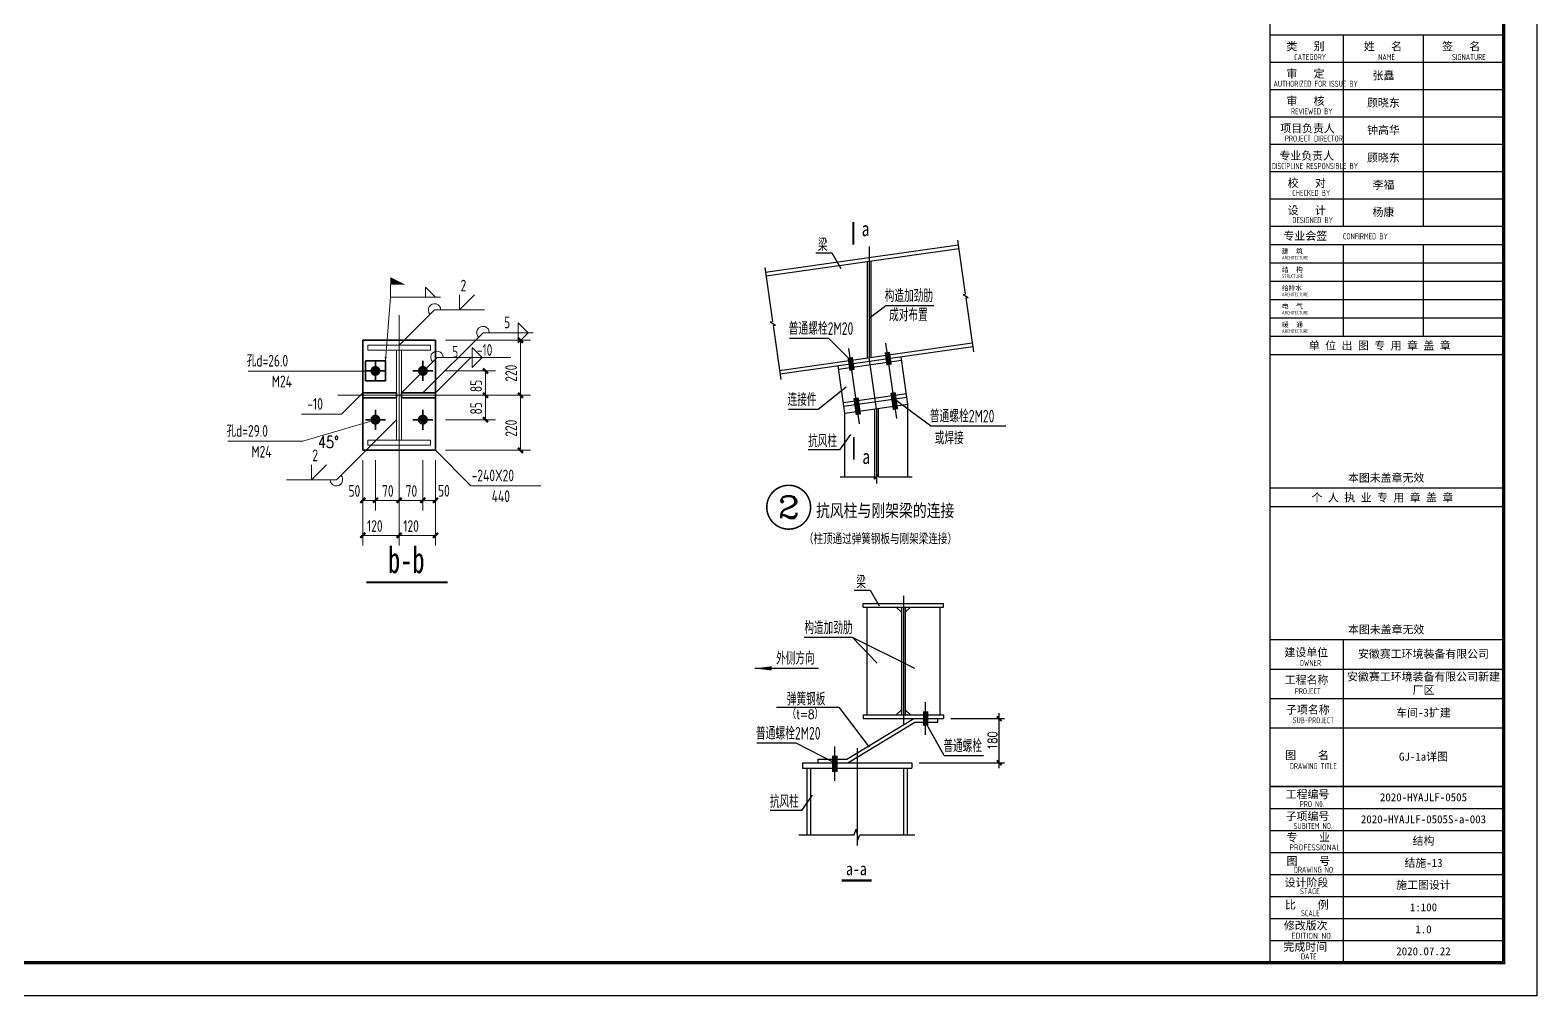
# Model space of a CAD drawing. Extents: x 2072855 to 2883818, y 17306032 to 17674225.
# Drawn here: x 2375920 to 2421102, y 17335470 to 17364432 of the extents above; entities that cross this region are included whole.
import ezdxf
from ezdxf.enums import TextEntityAlignment as Align

# ---------------------------------------------------------------- set-up
doc = ezdxf.new("R2010")
doc.units = 0
doc.header["$LTSCALE"] = 1000
doc.header["$MEASUREMENT"] = 0
doc.linetypes.add('ACAD_ISO02W100', pattern=[15, 12, -3])
doc.linetypes.add('ACAD_ISO04W100', pattern=[30.5, 24, -3, 0.5, -3])
doc.layers.get('Defpoints').update_dxf_attribs({"color": 250})
for name, color, linetype, lineweight in [('10', 7, 'Continuous', 35), ('1000', 2, 'Continuous', 35), ('尺寸标注', 9, 'Continuous', 18), ('焊缝标注', 9, 'Continuous', 18), ('编号标注', 9, 'Continuous', 18), ('螺栓孔标注', 9, 'Continuous', 18), ('钢板标注', 9, 'Continuous', 18)]:
    doc.layers.add(name, color=color, linetype=linetype, lineweight=lineweight)
for name, color, linetype in [('3T_WOOD', 21, 'Continuous'), ('PUB_TEXT', 7, 'Continuous'), ('PUB_TITLE', 4, 'Continuous'), ('TDB_中实线', 7, 'Continuous'), ('TDB_中心线', 1, 'ACAD_ISO04W100'), ('TDB_文字', 7, 'Continuous'), ('TDB_细实线', 3, 'Continuous'), ('TDB_虚线', 2, 'ACAD_ISO02W100'), ('TK', 4, 'Continuous')]:
    doc.layers.add(name, color=color, linetype=linetype)
doc.styles.add('-宋体', font='', dxfattribs={"width": 0.8})
doc.styles.add('_HZTXT', font='txt.shx', dxfattribs={"width": 0.8, "bigfont": 'hztxt.shx'})
doc.styles.add('COMP', font='COMPLEX.shx', dxfattribs={"bigfont": 'hztxt'})
doc.styles.add('hztxt', font='Pkpmeng', dxfattribs={"width": 0.7, "bigfont": 'hztxt'})
doc.styles.add('TDB-HZDX', font='simplex.shx', dxfattribs={"width": 0.8, "bigfont": 'hzdx.shx'})
doc.styles.add('TDB-仿宋', font='', dxfattribs={"width": 0.8})
doc.styles.add('TDB_文字', font='gbxwxt.shx', dxfattribs={"width": 0.8, "bigfont": 'hzdx.shx'})
doc.styles.add('TSSD_Dimension', font='Tssdeng.shx', dxfattribs={"width": 0.7, "bigfont": 'hztxt.shx'})
doc.styles.add('TSSD_REIN', font='tssdeng.shx', dxfattribs={"width": 0.7, "bigfont": 'tssdchn.shx'})
doc.styles.add('图签宋体', font='', dxfattribs={"height": 300})
doc.styles.get('-宋体').set_extended_font_data('SimSun')
doc.styles.get('TDB-仿宋').set_extended_font_data('FangSong_GB2312')
doc.styles.get('图签宋体').set_extended_font_data('NSimSun')
doc.dimstyles.new('TDB_标准', dxfattribs={"dimtxt": 250, "dimasz": 130, "dimexe": 150, "dimexo": 200, "dimgap": 60, "dimtad": 1, "dimdec": 0, "dimzin": 0, "dimdsep": 46, "dimtxsty": 'TDB-HZDX', "dimblk1": 'ARCHTICK', "dimblk2": 'ARCHTICK', "dimsah": 1, "dimcen": 0.1, "dimdle": 150, "dimclrd": 3, "dimclre": 3, "dimclrt": 7, "dimadec": 0, "dimazin": 0, "dimtfac": 0.828571, "dimtdec": 0, "dimtofl": 0, "dimtmove": 0, "dimatfit": 3, "dimldrblk": 'ARCHTICK', "dimfxl": 0, "dimtolj": 1, "dimtzin": 5, "dimarcsym": 0})

# ---------------------------------------------------------------- blocks, each defined once
blk = doc.blocks.new('GeYuanFrame_66021773', base_point=(20.09, 4.53))
at = {"layer": 'PUB_TITLE'}
for points in [[(1118.09, 235.33), (1118.09, 292.73)], [(1142.09, 235.33), (1142.09, 292.73)], [(1118.09, 202.33), (1118.09, 229.83)], [(1142.09, 202.33), (1142.09, 229.83)], [(1118.09, 14.53), (1118.09, 111.33)]]:
    blk.add_lwpolyline(points, dxfattribs=at)
at = {"layer": 'TK'}
for p, q in [((1096.09, 284.53), (1166.09, 284.53)), ((1096.09, 276.33), (1166.09, 276.33)), ((1096.09, 268.13), (1166.09, 268.13)), ((1096.09, 259.93), (1166.09, 259.93)), ((1096.09, 251.73), (1166.09, 251.73)), ((1096.09, 243.53), (1166.09, 243.53)), ((1096.09, 235.33), (1166.09, 235.33)), ((1096.09, 235.33), (1166.09, 235.33)), ((1096.09, 102.53), (1166.09, 102.53)), ((1096.09, 93.73), (1166.09, 93.73)), ((1096.09, 84.93), (1118.09, 84.93)), ((1096.09, 84.93), (1166.09, 84.93)), ((1096.09, 67.37), (1166.09, 67.37)), ((1096.09, 67.33), (1166.09, 67.33)), ((1096.09, 60.77), (1166.09, 60.77)), ((1096.09, 54.17), (1166.09, 54.17)), ((1096.09, 47.57), (1166.09, 47.57)), ((1096.09, 40.97), (1166.09, 40.97)), ((1096.09, 34.37), (1166.09, 34.37)), ((1096.09, 27.77), (1166.09, 27.77)), ((1096.09, 21.17), (1166.09, 21.17)), ((1096.09, 14.53), (1166.09, 14.53))]:
    blk.add_line(p, q, dxfattribs=at)
blk.add_lwpolyline([(20.09, 4.53), (20.09, 598.53), (1176.09, 598.53), (1176.09, 4.53)], close=True, dxfattribs=at)
at = {"layer": 'TK', "const_width": 1}
blk.add_lwpolyline([(45.09, 588.53), (1166.09, 588.53), (1166.09, 14.53), (45.09, 14.53)], close=True, dxfattribs=at)
at = {"layer": 'TK'}
for points, const_width in [([(1096.09, 588.53), (1096.09, 14.53)], 0.4), ([(1096.09, 292.73), (1166.09, 292.73)], 0.35), ([(1096.09, 292.73), (1166.09, 292.73)], 0.35), ([(1096.09, 235.33), (1166.09, 235.33)], 0.35), ([(1096.09, 202.33), (1166.09, 202.33)], 0.35), ([(1096.09, 156.83), (1166.09, 156.83)], 0.35), ([(1096.09, 111.33), (1166.09, 111.33)], 0.35), ([(1096.09, 67.37), (1166.09, 67.37)], 0.35)]:
    blk.add_lwpolyline(points, dxfattribs=dict(at, const_width=const_width))
for points in [[(1096.09, 292.73), (1166.09, 292.73)], [(1096.09, 235.33), (1166.09, 235.33)], [(1096.09, 229.83), (1166.09, 229.83)], [(1096.09, 224.33), (1166.09, 224.33)], [(1096.09, 218.83), (1166.09, 218.83)], [(1096.09, 213.33), (1166.09, 213.33)], [(1096.09, 207.83), (1166.09, 207.83)], [(1096.09, 202.33), (1166.09, 202.33)], [(1096.09, 196.83), (1166.09, 196.83)], [(1096.09, 151.33), (1166.09, 151.33)]]:
    blk.add_lwpolyline(points, dxfattribs=at)
at = {"layer": 'TK', "style": '图签宋体'}
for s, height, p in [('类   别', 2.4, (1100.97, 288.09)), ('姓   名', 2.4, (1124.2, 288.09)), ('签   名', 2.4, (1147.68, 288.09)), ('审   定', 2.4, (1100.97, 279.89)), ('审   核', 2.4, (1100.97, 271.69)), ('项目负责人', 2.4, (1099.13, 263.49)), ('专业负责人', 2.4, (1098.89, 255.29)), ('校   对', 2.4, (1101.38, 247.09)), ('设   计', 2.4, (1101.36, 238.89)), ('专业会签', 2.4, (1100.12, 231.24)), ('建  筑', 1.44, (1099.61, 227.11)), ('结  构', 1.44, (1099.61, 221.61)), ('给排水', 1.44, (1099.61, 216.11)), ('电  气', 1.44, (1099.61, 210.61)), ('暖  通', 1.44, (1099.61, 205.11)), ('单 位 出 图 专 用 章 盖 章', 2.4, (1107.72, 198.35)), ('本图未盖章无效', 2.4, (1119.43, 158.7)), ('个 人 执 业 专 用 章 盖 章', 2.4, (1108.52, 152.77)), ('本图未盖章无效', 2.4, (1119.43, 113.2)), ('建设单位', 2.4, (1100.39, 106.33)), ('工程名称', 2.4, (1100.47, 98.12)), ('子项名称', 2.4, (1100.85, 89.14)), ('图    名', 2.4, (1100.63, 75.5)), ('工程编号', 2.4, (1100.77, 63.77)), ('子项编号', 2.4, (1100.77, 57.19)), ('专    业', 2.4, (1101.01, 50.88)), ('图    号', 2.4, (1101.02, 43.77)), ('设计阶段', 2.4, (1100.45, 37.32)), ('比    例', 2.4, (1100.59, 30.63)), ('修改版次', 2.4, (1100.24, 24.41)), ('完成时间', 2.4, (1100.11, 18.02))]:
    blk.add_text(s, height=height, dxfattribs=at).set_placement(p)
at = {"layer": 'TK', "style": 'TSSD_REIN'}
for s, height, width, p in [('CATEGORY', 1.8, 0.7, (1103.32, 285.17)), ('NAME', 1.8, 0.7, (1128.51, 285.17)), ('SIGNATURE', 1.8, 0.7, (1150.66, 285.17)), ('AUTHORIZED FOR ISSUE BY', 1.8, 0.7, (1097.12, 277.17)), ('REVIEWED BY', 1.8, 0.7, (1102.36, 268.91)), ('PROJECT DIRECTOR', 1.8, 0.7, (1100.55, 260.74)), ('DISCIPLINE RESPONSIBLE BY', 1.8, 0.7, (1096.57, 252.48)), ('CHECKED BY', 1.8, 0.7, (1102.75, 244.44)), ('DESIGNED BY', 1.8, 0.7, (1102.76, 236.27)), ('CONFIRMED BY', 1.8, 0.7, (1117.94, 231.42)), ('ARCHITECTURE', 1.08, 0.7, (1099.65, 225.34)), ('STRUCTURE', 1.08, 0.7, (1099.65, 219.84)), ('ARCHITECTURE', 1.08, 0.7, (1099.65, 214.34)), ('ARCHITECTURE', 1.08, 0.7, (1099.65, 208.84)), ('ARCHITECTURE', 1.08, 0.7, (1099.65, 203.34)), ('OWNER', 1.8, 0.7, (1104.98, 103.48)), ('PROJECT', 1.8, 0.7, (1103.52, 95.02)), ('SUB-PROJECT', 1.8, 0.7, (1102.86, 86.3)), ('DRAWING TITLE', 1.8, 0.7, (1101.97, 72.53)), ('PRO N0.', 1.8, 0.7, (1105.01, 61.15)), ('SUBITEM NO.', 1.8, 0.7, (1103.15, 54.58)), ('PROFESSIONAL', 1.8, 0.8, (1101.88, 48.15)), ('DRAWING NO.', 1.8, 0.7, (1103.19, 41.45)), ('STAGE', 1.8, 0.7, (1105.09, 35.03)), ('SCALE', 1.8, 0.7, (1105.38, 28.42)), ('EDITION NO.', 1.8, 0.8, (1102.53, 21.64)), ('DATE', 1.8, 0.7, (1105.33, 15.45))]:
    blk.add_text(s, height=height, dxfattribs=dict(at, width=width)).set_placement(p)
at = {"layer": 'TK', "char_height": 2.4, "attachment_point": 5, "style": '图签宋体'}
for s, insert, width in [('张矗', (1130.09, 280.4), 24), ('顾晓东', (1130.09, 272.23), 24), ('钟高华', (1130.09, 264.03), 24), ('顾晓东', (1130.09, 255.76), 24), ('李福', (1130.09, 247.63), 24), ('杨康', (1130.09, 239.43), 24), ('安徽赛工环境装备有限公司', (1142.09, 106.93), 48), ('安徽赛工环境装备有限公司新建厂区', (1142.09, 98.13), 48), ('车间-3扩建', (1142.09, 89.33), 48), ('GJ-1a详图', (1142.09, 76.13), 48), ('2020-HYAJLF-0505', (1142.09, 64.07), 48), ('2020-HYAJLF-0505S-a-003', (1142.09, 57.47), 48), ('结构', (1142.09, 50.87), 48), ('结施-13', (1142.09, 44.27), 48), ('施工图设计', (1142.09, 37.67), 48), ('1:100', (1142.09, 31.07), 48), ('1.0', (1142.09, 24.47), 48), ('2020.07.22', (1142.09, 17.88), 48)]:
    blk.add_mtext(s, dxfattribs=dict(at, insert=insert, width=width))
blk = doc.blocks.new('_ArchTick')
at = {"color": 0, "linetype": 'ByBlock', "const_width": 0.4}
blk.add_lwpolyline([(-0.5, -0.5), (0.5, 0.5)], dxfattribs=at)
blk = doc.blocks.new('*D10')
at = {"layer": 'Defpoints', "color": 0}
for p in [(-423824, 189344), (-422289, 189344), (-424702, 188125)]:
    blk.add_point(p, dxfattribs=at)
at = {"layer": 'TDB_细实线', "color": 3, "lineweight": -2}
for p, q in [((-423624, 189344), (-422139, 189344)), ((-422289, 187975), (-422289, 189494)), ((-424502, 188125), (-422139, 188125))]:
    blk.add_line(p, q, dxfattribs=at)
at = {"layer": 'TDB_细实线', "color": 3, "lineweight": -2, "xscale": 130, "yscale": 130, "zscale": 130}
for p, rotation in [((-422289, 189344), 90), ((-422289, 188125), 270)]:
    blk.add_blockref('_ArchTick', p, dxfattribs=dict(at, rotation=rotation))
at = {"layer": 'TDB_细实线', "color": 7, "insert": (-422474, 188734), "char_height": 250, "attachment_point": 5, "rotation": 90, "style": 'TDB-HZDX'}
blk.add_mtext('\\A1;180', dxfattribs=at)
blk = doc.blocks.new('_INDEX1')
at = {"const_width": 0.035}
blk.add_lwpolyline([(-0.5, 0, 1), (0.5, 0, 1)], format="xyb", close=True, dxfattribs=at)
at = {"style": 'COMP', "width": 2.333333}
blk.add_attdef('1', text='', height=0.5, dxfattribs=at).set_placement((-0.25, -0.25), (0.25, -0.25), align=Align.FIT)
blk = doc.blocks.new('435434534534')
at = {"layer": 'TDB_中实线'}
for p, q in [((-428737.1, 201659.8), (-423418.4, 202419.1)), ((-428723, 201560.8), (-423404.3, 202320.1)), ((-425928.8, 201959.7), (-425928.8, 199299.1)), ((-425828.8, 201974), (-425828.8, 199313.3)), ((-428350.7, 198953.3), (-423032, 199712.6)), ((-428336.6, 198854.3), (-423017.9, 199613.6)), ((-424836.3, 198216.8), (-424995.4, 199331.3)), ((-426574.7, 197968.6), (-426733.8, 199083.1)), ((-426588.8, 198067.6), (-424850.5, 198315.8)), ((-426574.7, 197968.6), (-424836.3, 198216.8)), ((-426546.4, 197770.6), (-426574.7, 197968.6)), ((-426546.4, 197770.6), (-424808.1, 198018.8)), ((-424808.1, 198018.8), (-424836.3, 198216.8)), ((-424808.1, 196012.4), (-424808.1, 198018.8)), ((-426546.4, 196012.4), (-426546.4, 197770.6)), ((-426044.4, 192521.1), (-423824.1, 192521.1)), ((-426044.4, 192421.1), (-426044.4, 192521.1)), ((-423824.1, 192421.1), (-423824.1, 192521.1)), ((-426044.4, 192421.1), (-423824.1, 192421.1)), ((-425944.4, 192421.1), (-425944.4, 189444.2)), ((-424984.3, 192277.2), (-425128.2, 192421.1)), ((-424984.3, 192421.1), (-424984.3, 189444.2)), ((-424884.3, 192421.1), (-424884.3, 189444.2)), ((-424884.3, 192277.2), (-424740.4, 192421.1)), ((-423924.1, 192421.1), (-423924.1, 189444.2)), ((-424984.3, 189588.1), (-425128.2, 189444.2)), ((-424884.3, 189588.1), (-424740.4, 189444.2)), ((-426498.1, 188224.5), (-424646.1, 189344.2)), ((-426470.2, 188124.5), (-424618.2, 189244.2)), ((-426044.4, 189444.2), (-423824.1, 189444.2)), ((-426044.4, 189444.2), (-426044.4, 189344.2)), ((-426044.4, 189344.2), (-423824.1, 189344.2)), ((-424618.2, 189244.2), (-423985.1, 189244.2)), ((-423985.1, 189244.2), (-423985.1, 189344.2)), ((-423824.1, 189444.2), (-423824.1, 189344.2)), ((-427721.5, 188124.5), (-424701.5, 188124.5)), ((-427721.5, 188124.5), (-427721.5, 187974.5)), ((-427721.5, 187974.5), (-424701.5, 187974.5)), ((-427596, 187974.5), (-427596, 186139.1)), ((-427496, 187974.5), (-427496, 186139.1)), ((-427297.1, 188224.5), (-426498.1, 188224.5)), ((-427297.1, 188224.5), (-427297.1, 188124.5)), ((-424927, 187974.5), (-424927, 186139.1)), ((-424827, 187974.5), (-424827, 186139.1)), ((-424701.5, 188124.5), (-424701.5, 187974.5))]:
    blk.add_line(p, q, dxfattribs=at)
for points, const_width in [([(-426315.3, 203043.6), (-426315.3, 203043.6), (-426315.3, 202418.5)], 50), ([(-426301.5, 197117.7), (-426301.5, 197117.7), (-426301.5, 196492.7)], 50), ([(-426638.3, 184876.9), (-425805.5, 184876.9)], 60)]:
    blk.add_lwpolyline(points, dxfattribs=dict(at, const_width=const_width))
at = {"layer": 'TDB_中心线', "ltscale": 30}
for p, q in [((-425878.8, 202367.4), (-425878.8, 199306.2)), ((-426140.1, 197482.4), (-426436.8, 199560.2)), ((-425116.6, 197622), (-425414.1, 199706.2)), ((-425677.3, 197894.7), (-425878.8, 199306.2)), ((-425677.3, 197894.7), (-425677.3, 195835.7)), ((-424934.3, 192733.1), (-424934.3, 189198.2)), ((-424319.9, 188893.3), (-424319.9, 189796.6)), ((-426825.9, 187622.1), (-426825.9, 188576.9)), ((-426211.5, 188525.1), (-426211.5, 185841.3))]:
    blk.add_line(p, q, dxfattribs=at)
at = {"layer": 'TDB_细实线'}
for p, q in [((-423437, 202549), (-423224.4, 201059.8)), ((-427346.6, 202198.6), (-426911.5, 202198.6)), ((-426911.5, 202198.6), (-426662.8, 201763.6)), ((-428755.7, 201789.6), (-428543.1, 200300.5)), ((-423287.5, 201050.8), (-423224.4, 201059.8)), ((-423287.5, 201050.8), (-423145.9, 200961.9)), ((-423209.1, 200952.9), (-423145.9, 200961.9)), ((-423209.1, 200952.9), (-422996.5, 199463.7)), ((-425878.8, 200395.8), (-425422.2, 200743.2)), ((-425422.2, 200743.2), (-424089.6, 200743.2)), ((-428606.2, 200291.5), (-428543.1, 200300.5)), ((-428606.2, 200291.5), (-428464.6, 200202.6)), ((-428527.8, 200193.6), (-428464.6, 200202.6)), ((-428527.8, 200193.6), (-428315.2, 198704.4)), ((-428075.7, 199840.7), (-426996.6, 199840.7)), ((-426996.6, 199840.7), (-426390.1, 199233.2)), ((-427289.5, 197879.2), (-426508.9, 198501.8)), ((-424181.5, 197422.4), (-425194.2, 198165.7)), ((-428103.8, 197879.2), (-427289.5, 197879.2)), ((-426682.7, 196757.3), (-426387.8, 197181.7)), ((-424181.5, 197422.4), (-422105, 197422.4)), ((-426682.7, 196757.3), (-427556.7, 196757.3)), ((-426674.1, 196012.4), (-425731.3, 196012.4)), ((-425731.3, 195948.5), (-425623.3, 196076.2)), ((-425731.3, 195948.5), (-425731.3, 196012.4)), ((-425623.3, 196012.4), (-425623.3, 196076.2)), ((-425623.3, 196012.4), (-424688.7, 196012.4)), ((-426288.7, 192888.9), (-425853.6, 192888.9)), ((-425853.6, 192888.9), (-425605, 192453.8)), ((-426341.6, 191581.5), (-427674.1, 191581.5)), ((-424621.9, 190730.6), (-426341.6, 191581.5)), ((-425653.2, 190870.4), (-426341.6, 191581.5)), ((-427279.9, 190729.1), (-429032.1, 190729.1)), ((-428437.1, 189655.7), (-426715, 189655.4)), ((-426715, 189655.4), (-425881.8, 188553.1)), ((-423804.1, 188322.4), (-424319.9, 189244.2)), ((-428978.9, 188671.1), (-427899.7, 188671.1)), ((-427899.7, 188671.1), (-426825.9, 188124.5)), ((-423804.1, 188322.4), (-422725, 188322.4)), ((-427737.6, 186806.2), (-427442.7, 187230.6)), ((-427737.6, 186806.2), (-428611.6, 186806.2)), ((-426287.1, 186139.1), (-426240.3, 186290.4)), ((-426240.3, 186290.4), (-426189.3, 186001.6)), ((-427814.8, 186139.1), (-426287.1, 186139.1)), ((-426189.3, 186001.6), (-426133.1, 186138.2)), ((-426133.1, 186138.2), (-424613.7, 186138.2))]:
    blk.add_line(p, q, dxfattribs=at)
at = {"layer": 'TDB_细实线', "const_width": 150}
for points in [[(-426350.3, 198954.8), (-426401.1, 199310.3)], [(-425327.7, 199100.8), (-425378.5, 199456.3)], [(-425152.3, 197871.9), (-425219.3, 198341.8)], [(-426175.8, 197732.3), (-426242, 198195.8)], [(-424319.9, 189145.7), (-424319.9, 189544.2)], [(-426825.9, 187874.5), (-426825.9, 188324.5)]]:
    blk.add_lwpolyline(points, dxfattribs=at)
at = {"layer": 'TDB_细实线'}
blk.add_lwpolyline([(-428564.1, 190729.1, 117, 0, 0), (-429032.1, 190729.1, 0, 0, 0)], format="xyseb", dxfattribs=at)
at = {"layer": 'TDB_虚线', "ltscale": 300}
for p, q in [((-426719.7, 198984.1), (-424981.3, 199232.3)), ((-425627.3, 197901.9), (-425627.3, 196071.4)), ((-425727.3, 197887.6), (-425727.3, 195953.3))]:
    blk.add_line(p, q, dxfattribs=at)
at = {"layer": 'PUB_TEXT'}
ref = blk.add_blockref('_INDEX1', (-428098.2, 195176.8), dxfattribs=dict(at, xscale=1209.600000000093, yscale=1209.599999999977, zscale=1209.6))
ref.add_attrib('1', '2', dxfattribs={"layer": '0', "height": 604.8, "style": 'COMP', "width": 1.5}).set_placement((-428400.6, 194874.4), (-427795.8, 194874.4), align=Align.FIT)
at = {"layer": 'TDB_中实线', "style": 'TDB_文字', "width": 0.8}
blk.add_text('（柱顶通过弹簧钢板与刚架梁连接）', height=300, dxfattribs=at).set_placement((-427677.8, 194155.3))
at = {"layer": 'TDB_文字'}
for s, height, style, width, p in [('a', 400, 'TDB-仿宋', 0.8, (-426086.4, 202660)), ('梁', 350, 'TDB-HZDX', 0.8, (-427290.9, 202243.5)), ('构造加劲肋', 350, 'TDB-HZDX', 0.8, (-425447.1, 200836.5)), ('成对布置', 350, 'TDB-HZDX', 0.8, (-425327.2, 200309.3)), ('普通螺栓2M20', 350, 'TSSD_REIN', 0.7, (-428100.6, 199933.9)), ('连接件', 350, 'TDB-HZDX', 0.8, (-428128.8, 197972.4)), ('普通螺栓2M20', 350, 'TSSD_Dimension', 0.7, (-424206.4, 197515.6)), ('抗风柱', 350, 'TDB-HZDX', 0.8, (-427562.4, 196831.3)), ('或焊接', 350, 'TDB-HZDX', 0.8, (-424068.4, 196913.3)), ('a', 400, 'TDB-仿宋', 0.8, (-426068.4, 196370.9)), ('抗风柱与刚架梁的连接', 350, 'TDB-仿宋', 0.8, (-427345, 194910.1)), ('梁', 350, 'TDB-HZDX', 0.8, (-426233.1, 192933.7)), ('构造加劲肋', 350, 'TDB-HZDX', 0.8, (-427665.9, 191674.7)), ('外侧方向', 350, 'TDB-HZDX', 0.8, (-428446.2, 190833.7)), ('弹簧钢板', 350, 'TDB-HZDX', 0.8, (-428149.4, 189709.4)), ('（t=8）', 250, 'TDB-HZDX', 0.8, (-428149.4, 189339.1)), ('普通螺栓2M20', 350, 'TSSD_Dimension', 0.7, (-429003.8, 188764.3)), ('普通螺栓', 350, 'TDB-HZDX', 0.8, (-423829, 188415.7)), ('抗风柱', 350, 'TDB-HZDX', 0.8, (-428617.3, 186880.2)), ('a-a', 350, 'TDB-仿宋', 0.8, (-426515.8, 185022.5))]:
    blk.add_text(s, height=height, dxfattribs=dict(at, style=style, width=width)).set_placement(p)
at = {"layer": 'TDB_细实线'}
dim = blk.add_linear_dim(base=(-422289.1, 189344.2), p1=(-424701.5, 188124.5), p2=(-423824.1, 189344.2), angle=90, text='180', dimstyle='TDB_标准', dxfattribs=at)
dim.commit()
dim.dimension.update_dxf_attribs({"geometry": '*D10', "text_midpoint": (-422474.1, 188734.4)})

msp = doc.modelspace()

# ---------------------------------------------------------------- linework, layer by layer
at = {"layer": '10'}
for p, q in [((2386273.5, 17353912.3), (2386273.5, 17354512.3)), ((2387698.5, 17353912.3), (2387698.5, 17354512.3)), ((2385973.5, 17354212.3), (2386573.5, 17354212.3)), ((2387398.5, 17354212.3), (2387998.5, 17354212.3)), ((2386273.5, 17352449.8), (2386273.5, 17353049.8)), ((2387698.5, 17352449.8), (2387698.5, 17353049.8)), ((2385973.5, 17352749.8), (2386573.5, 17352749.8)), ((2387398.5, 17352749.8), (2387998.5, 17352749.8))]:
    msp.add_line(p, q, dxfattribs=at)
at = {"layer": '10', "const_width": 150}
for points in [[(2386348.5, 17354212.3, 1), (2386198.5, 17354212.3, 1), (2386348.5, 17354212.3, 1)], [(2387773.5, 17354212.3, 1), (2387623.5, 17354212.3, 1), (2387773.5, 17354212.3, 1)], [(2386348.5, 17352749.8, 1), (2386198.5, 17352749.8, 1), (2386348.5, 17352749.8, 1)], [(2387773.5, 17352749.8, 1), (2387623.5, 17352749.8, 1), (2387773.5, 17352749.8, 1)]]:
    msp.add_lwpolyline(points, format="xyb", close=True, dxfattribs=at)
at = {"layer": '10', "const_width": 67.5}
msp.add_lwpolyline([(2386006.8, 17347871.5), (2388436.8, 17347871.5)], dxfattribs=at)
at = {"layer": '1000'}
for p, q in [((2388073.5, 17355131.1), (2385898.5, 17355131.1)), ((2385898.5, 17355131.1), (2385898.5, 17351831.1)), ((2388073.5, 17351831.1), (2388073.5, 17355131.1)), ((2386573.5, 17354512.3), (2385973.5, 17354512.3)), ((2385973.5, 17354512.3), (2385973.5, 17353912.3)), ((2386573.5, 17353912.3), (2386573.5, 17354512.3)), ((2385973.5, 17353912.3), (2386573.5, 17353912.3)), ((2386911, 17353556.1), (2385898.5, 17353556.1)), ((2385898.5, 17353556.1), (2385898.5, 17353406.1)), ((2385898.5, 17353406.1), (2386911, 17353406.1)), ((2386911, 17353406.1), (2386911, 17353556.1)), ((2388073.5, 17353556.1), (2387061, 17353556.1)), ((2387061, 17353556.1), (2387061, 17353406.1)), ((2387061, 17353406.1), (2388073.5, 17353406.1)), ((2388073.5, 17353406.1), (2388073.5, 17353556.1)), ((2385898.5, 17351831.1), (2388073.5, 17351831.1))]:
    msp.add_line(p, q, dxfattribs=at)
at = {"layer": '尺寸标注', "color": 3}
for p, q in [((2387923.5, 17354981.1), (2386048.5, 17354981.1)), ((2386048.5, 17354981.1), (2386048.5, 17354831.1)), ((2386048.5, 17354831.1), (2387923.5, 17354831.1)), ((2386911, 17352131.1), (2386911, 17354831.1)), ((2387061, 17352131.1), (2387061, 17354831.1)), ((2387923.5, 17354831.1), (2387923.5, 17354981.1)), ((2387923.5, 17352131.1), (2386048.5, 17352131.1)), ((2386048.5, 17352131.1), (2386048.5, 17351981.1)), ((2387923.5, 17351981.1), (2387923.5, 17352131.1)), ((2386048.5, 17351981.1), (2387923.5, 17351981.1))]:
    msp.add_line(p, q, dxfattribs=at)
at = {"layer": '尺寸标注', "color": 0}
for p, q in [((2388373.5, 17355131.1), (2390923.5, 17355131.1)), ((2390623.5, 17353481.1), (2390623.5, 17355131.1)), ((2388373.5, 17354212.3), (2389873.5, 17354212.3)), ((2389573.5, 17353481.1), (2389573.5, 17354212.3)), ((2388373.5, 17353481.1), (2389873.5, 17353481.1)), ((2388373.5, 17353481.1), (2389873.5, 17353481.1)), ((2388373.5, 17353481.1), (2390923.5, 17353481.1)), ((2388373.5, 17353481.1), (2390923.5, 17353481.1)), ((2389573.5, 17352749.8), (2389573.5, 17353481.1)), ((2390623.5, 17351831.1), (2390623.5, 17353481.1)), ((2388373.5, 17352749.8), (2389873.5, 17352749.8)), ((2388373.5, 17351831.1), (2390923.5, 17351831.1)), ((2385898.5, 17351531.1), (2385898.5, 17350031.1)), ((2385898.5, 17351531.1), (2385898.5, 17348981.1)), ((2386273.5, 17351531.1), (2386273.5, 17350031.1)), ((2386273.5, 17351531.1), (2386273.5, 17350031.1)), ((2386986, 17351531.1), (2386986, 17350031.1)), ((2386986, 17351531.1), (2386986, 17350031.1)), ((2386986, 17351531.1), (2386986, 17348981.1)), ((2386986, 17351531.1), (2386986, 17348981.1)), ((2387698.5, 17351531.1), (2387698.5, 17350031.1)), ((2387698.5, 17351531.1), (2387698.5, 17350031.1)), ((2388073.5, 17351531.1), (2388073.5, 17350031.1)), ((2388073.5, 17351531.1), (2388073.5, 17348981.1)), ((2385898.5, 17350331.1), (2386273.5, 17350331.1)), ((2386273.5, 17350331.1), (2386986, 17350331.1)), ((2386986, 17350331.1), (2387698.5, 17350331.1)), ((2387698.5, 17350331.1), (2388073.5, 17350331.1)), ((2385898.5, 17349281.1), (2386986, 17349281.1)), ((2386986, 17349281.1), (2388073.5, 17349281.1))]:
    msp.add_line(p, q, dxfattribs=at)
at = {"layer": '尺寸标注', "color": 0, "const_width": 67.5}
for points in [[(2390548.5, 17355206.1), (2390698.5, 17355056.1)], [(2389498.5, 17354287.3), (2389648.5, 17354137.3)], [(2389498.5, 17353556.1), (2389648.5, 17353406.1)], [(2389498.5, 17353556.1), (2389648.5, 17353406.1)], [(2390548.5, 17353556.1), (2390698.5, 17353406.1)], [(2390548.5, 17353556.1), (2390698.5, 17353406.1)], [(2389498.5, 17352824.8), (2389648.5, 17352674.8)], [(2390548.5, 17351906.1), (2390698.5, 17351756.1)], [(2385823.5, 17350256.1), (2385973.5, 17350406.1)], [(2386198.5, 17350256.1), (2386348.5, 17350406.1)], [(2386198.5, 17350256.1), (2386348.5, 17350406.1)], [(2386911, 17350256.1), (2387061, 17350406.1)], [(2386911, 17350256.1), (2387061, 17350406.1)], [(2387623.5, 17350256.1), (2387773.5, 17350406.1)], [(2387623.5, 17350256.1), (2387773.5, 17350406.1)], [(2387998.5, 17350256.1), (2388148.5, 17350406.1)], [(2385823.5, 17349206.1), (2385973.5, 17349356.1)], [(2386911, 17349206.1), (2387061, 17349356.1)], [(2386911, 17349206.1), (2387061, 17349356.1)], [(2387998.5, 17349206.1), (2388148.5, 17349356.1)]]:
    msp.add_lwpolyline(points, dxfattribs=at)
at = {"layer": '焊缝标注', "color": 0}
for p, q in [((2386723, 17356420.8), (2386723, 17356795.8)), ((2387773, 17356720.8), (2388073, 17356420.8)), ((2387773, 17356420.8), (2387773, 17356720.8)), ((2386573.5, 17354512.3), (2386723, 17356420.8)), ((2386723, 17356420.8), (2388223, 17356420.8)), ((2388797.1, 17356041.3), (2388797.1, 17356491.3)), ((2388797.1, 17356041.3), (2389247.1, 17356491.3)), ((2386986, 17354981.1), (2388047.1, 17356041.3)), ((2388047.1, 17356041.3), (2389547.1, 17356041.3)), ((2390552.3, 17355658.5), (2390852.3, 17355358.5)), ((2390552.3, 17355358.5), (2390552.3, 17355658.5)), ((2387698.5, 17353556.1), (2389502.3, 17355358.5)), ((2389502.3, 17355358.5), (2391002.3, 17355358.5)), ((2390552.3, 17355058.5), (2390852.3, 17355358.5)), ((2390552.3, 17355358.5), (2390552.3, 17355058.5)), ((2389172.1, 17354916.3), (2389472.1, 17354616.3)), ((2389172.1, 17354616.3), (2389172.1, 17354916.3)), ((2387061, 17353556.1), (2388122.1, 17354616.3)), ((2388122.1, 17354616.3), (2389622.1, 17354616.3)), ((2389172.1, 17354316.3), (2389472.1, 17354616.3)), ((2389172.1, 17354616.3), (2389172.1, 17354316.3)), ((2386911, 17352749.8), (2385104.3, 17350950.3)), ((2384354.3, 17350950.3), (2384354.3, 17351400.3)), ((2384354.3, 17350950.3), (2384804.3, 17351400.3)), ((2385104.3, 17350950.3), (2383604.3, 17350950.3))]:
    msp.add_line(p, q, dxfattribs=at)
for centre, start, end in [((2388047.1, 17356041.3), 0, 224.97719), ((2389502.3, 17355358.5), 0, 224.97719), ((2388122.1, 17354616.3), 0, 224.97719), ((2385104.3, 17350950.3), 180, 44.88595)]:
    msp.add_arc(centre, 187.5, start, end, dxfattribs=at)
for points in [[(2386723, 17356795.8), (2387173, 17356795.8), (2386723, 17357020.8)], [(2386986, 17354981.1), (2387108, 17355071.2), (2387076.2, 17355103)], [(2386573.5, 17354512.3), (2386614.2, 17354626.1), (2386550.4, 17354629.1)], [(2387061, 17353556.1), (2387183, 17353646.2), (2387151.2, 17353678)], [(2387698.5, 17353556.1), (2387820.5, 17353646.2), (2387788.7, 17353678)], [(2386911, 17352749.8), (2386788.8, 17352659.9), (2386820.6, 17352628)]]:
    msp.add_solid(points, dxfattribs=at)
at = {"layer": '编号标注', "color": 0}
for p, q in [((2386986, 17351081.1), (2386986, 17355881.1)), ((2385148.5, 17353481.1), (2388823.5, 17353481.1))]:
    msp.add_line(p, q, dxfattribs=at)
at = {"layer": '螺栓孔标注', "color": 0}
for p, q in [((2386273.5, 17354204.8), (2382461.2, 17354209.1)), ((2386273.5, 17352749.8), (2384102.1, 17352103)), ((2384102.1, 17352103), (2381852.1, 17352103))]:
    msp.add_line(p, q, dxfattribs=at)
at = {"layer": '螺栓孔标注', "color": 0, "const_width": 15}
for points in [[(2386281, 17354212.3, 1), (2386266, 17354212.3, 1), (2386281, 17354212.3, 1)], [(2386281, 17352749.8, 1), (2386266, 17352749.8, 1), (2386281, 17352749.8, 1)]]:
    msp.add_lwpolyline(points, format="xyb", close=True, dxfattribs=at)
at = {"layer": '钢板标注', "color": 0}
for p, q in [((2388073.5, 17353556.1), (2389134.6, 17354616.3)), ((2389134.6, 17354616.3), (2390334.6, 17354616.3)), ((2385898.5, 17353556.1), (2385252.9, 17352913.1)), ((2385252.9, 17352913.1), (2384052.9, 17352913.1)), ((2388073.5, 17351831.1), (2389131.2, 17350767.5)), ((2389131.2, 17350767.5), (2391231.2, 17350767.5))]:
    msp.add_line(p, q, dxfattribs=at)
at = {"layer": '钢板标注', "color": 0, "const_width": 15}
for points in [[(2385906, 17353556.1, 1), (2385891, 17353556.1, 1), (2385906, 17353556.1, 1)], [(2388081, 17353556.1, 1), (2388066, 17353556.1, 1), (2388081, 17353556.1, 1)], [(2388081, 17351831.1, 1), (2388066, 17351831.1, 1), (2388081, 17351831.1, 1)]]:
    msp.add_lwpolyline(points, format="xyb", close=True, dxfattribs=at)

# ---------------------------------------------------------------- block references
at = {"xscale": 1.086750000715256, "yscale": 1.086750000715256, "zscale": 1.086749999999995}
msp.add_blockref('435434534534', (2863902.8, 17138016.2), dxfattribs=at)
at = {"layer": '3T_WOOD', "xscale": 100, "yscale": 100, "zscale": 100}
msp.add_blockref('GeYuanFrame_66021773', (2305502.1, 17335470.1), dxfattribs=at)

# ---------------------------------------------------------------- texts
at = {"layer": 'PUB_TEXT', "style": '-宋体', "width": 0.650894}
msp.add_text('b-b', height=787.5, dxfattribs=at).set_placement((2386654.8, 17348149.8), (2387748.3, 17348149.8), align=Align.FIT)
at = {"layer": '尺寸标注', "color": 0, "style": 'hztxt', "width": 0.75}
for s, p in [('220', (2390518.5, 17353886.1)), ('85', (2389468.5, 17353576.7)), ('85', (2389468.5, 17352905.5)), ('220', (2390518.5, 17352236.1))]:
    msp.add_text(s, height=350, rotation=90, dxfattribs=at).set_placement(p)
for s, p in [('50', (2385466.1, 17350438.1)), ('70', (2386472.5, 17350436.1)), ('70', (2387179.8, 17350436.1)), ('50', (2388150.2, 17350442.4)), ('120', (2386022.2, 17349386.1)), ('120', (2387109.7, 17349386.1))]:
    msp.add_text(s, height=350, dxfattribs=at).set_placement(p)
at = {"layer": '焊缝标注', "color": 0}
for s, style, width, p in [('2', 'hztxt', 0.75, (2388827.1, 17356596.3)), ('5', 'hztxt', 0.75, (2390132.3, 17355493.5)), ('5', 'hztxt', 0.75, (2388575.2, 17354611.9)), ('45°', '_HZTXT', 0.8, (2384552.8, 17351901.5)), ('2', 'hztxt', 0.75, (2384384.3, 17351505.3))]:
    msp.add_text(s, height=350, dxfattribs=dict(at, style=style, width=width)).set_placement(p)
at = {"layer": '螺栓孔标注', "color": 0, "style": 'hztxt', "width": 0.75}
for s, p in [('孔d=26.0', (2382416.2, 17354344.1)), ('M24', (2383166.2, 17353721.6)), ('孔d=29.0', (2381807.1, 17352238)), ('M24', (2382557.1, 17351615.5))]:
    msp.add_text(s, height=350, dxfattribs=at).set_placement(p)
at = {"layer": '钢板标注', "color": 0, "style": 'hztxt', "width": 0.75}
for s, p in [('-10', (2389314.6, 17354667.2)), ('-10', (2384232.9, 17353048.1)), ('-240X20', (2389161.2, 17350902.5)), ('440', (2389761.2, 17350280))]:
    msp.add_text(s, height=350, dxfattribs=at).set_placement(p)

doc.saveas('drawing.dxf')
